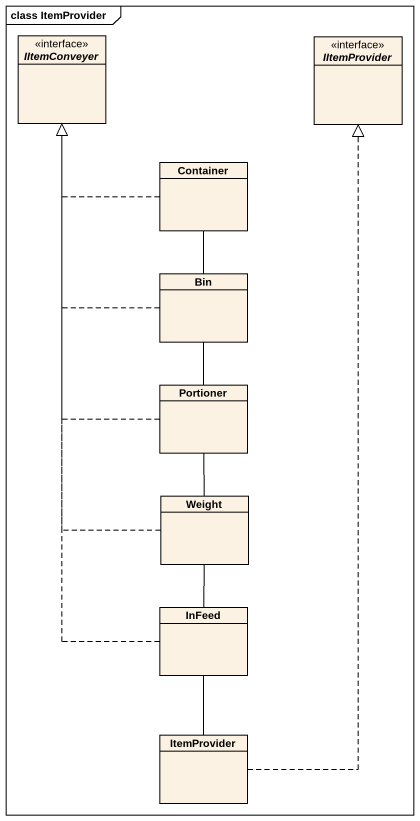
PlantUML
@startuml
mainframe class ItemProvider
hide circle
hide empty members
interface IItemConveyer
interface IItemProvider
class Container
class Bin
class Portioner
class Weight
class InFeed
class ItemProvider
Container .up.|> IItemConveyer
Bin .up.|> IItemConveyer
Bin -up- Container
Portioner .up.|> IItemConveyer
Portioner -up- Bin
Weight .up.|> IItemConveyer
Weight -up- Portioner
InFeed .up.|> IItemConveyer
InFeed -up- Weight
ItemProvider .up.|> IItemProvider
ItemProvider -up- InFeed
@enduml
